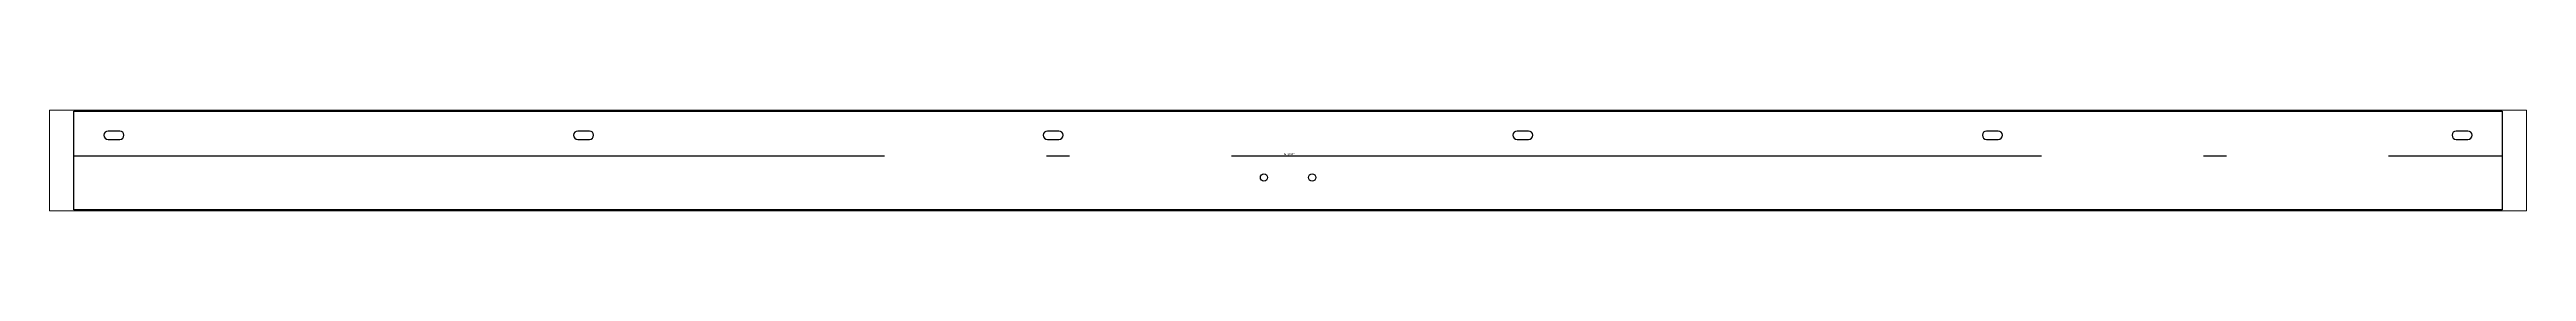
# Paper-space layout 'Layout1' of a CAD drawing. Header units: millimetres. Extents: x 0 to 257, y 92 to 103.
# The model-space entities are those that its viewports show. They can reach past a viewport. Long polylines and large blocks are cut down to what shows.
import ezdxf

# ---------------------------------------------------------------- set-up
doc = ezdxf.new("R2010")
doc.units = ezdxf.units.MM
doc.header["$LTSCALE"] = 25
doc.linetypes.add('DASHDOT', pattern=[1, 0.7, -0.14, 0.02, -0.14])
for name, color, linetype in [('3_Pezzi', 7, 'Continuous'), ('5_Bulloni', 7, 'Continuous'), ('98_Cartiglio', 7, 'Continuous')]:
    doc.layers.add(name, color=color, linetype=linetype)
doc.styles.add('SHX_Style', font='MONOTXT')

msp = doc.modelspace()

# ---------------------------------------------------------------- linework, layer by layer
at = {"layer": '3_Pezzi', "color": 3, "linetype": 'Continuous'}
for p, q in [((0, 5.7), (0, 61.5)), ((0, 61.5), (3024.7, 61.5)), ((3024.7, 61.5), (3024.7, 5.7)), ((0, -61.5), (0, 5.7)), ((3024.7, 5.7), (3024.7, -61.5)), ((3024.7, -61.5), (0, -61.5))]:
    msp.add_line(p, q, dxfattribs=at)
at = {"layer": '5_Bulloni', "color": 4, "linetype": 'Continuous'}
for p, q in [((57.2, 36.7), (42.8, 36.7)), ((642.2, 36.7), (627.7, 36.7)), ((1227.1, 36.7), (1212.6, 36.7)), ((1812.1, 36.7), (1797.6, 36.7)), ((2397, 36.7), (2382.5, 36.7)), ((2982, 36.7), (2967.5, 36.7)), ((42.8, 26.2), (57.2, 26.2)), ((627.7, 26.2), (642.2, 26.2)), ((1212.6, 26.2), (1227.1, 26.2)), ((1797.6, 26.2), (1812.1, 26.2)), ((2382.5, 26.2), (2397, 26.2)), ((2967.5, 26.2), (2982, 26.2))]:
    msp.add_line(p, q, dxfattribs=at)
at = {"layer": '5_Bulloni', "color": 2, "linetype": 'Continuous'}
for centre in [(1482.4, -21.2), (1482.4, -21.2), (1542.4, -21.2), (1542.4, -21.2)]:
    msp.add_circle(centre, 4.5, dxfattribs=at)
at = {"layer": '5_Bulloni', "color": 4, "linetype": 'Continuous'}
for centre, start, end in [((42.8, 31.5), 90, 270), ((57.2, 31.5), 270, 90), ((627.7, 31.5), 90, 270), ((642.2, 31.5), 270, 90), ((1212.6, 31.5), 90, 270), ((1227.1, 31.5), 270, 90), ((1797.6, 31.5), 90, 270), ((1812.1, 31.5), 270, 90), ((2382.5, 31.5), 90, 270), ((2397, 31.5), 270, 90), ((2967.5, 31.5), 90, 270), ((2982, 31.5), 270, 90)]:
    msp.add_arc(centre, 5.25, start, end, dxfattribs=at)
at = {"layer": '98_Cartiglio', "color": 1, "linetype": 'DASHDOT', "ltscale": 0.4}
msp.add_line((1, 5.7), (3023.7, 5.7), dxfattribs=at)

# ---------------------------------------------------------------- texts
at = {"layer": '98_Cartiglio', "color": 2, "linetype": 'Continuous', "style": 'SHX_Style', "width": 0.8}
msp.add_text('Ang=90°', height=2.5, dxfattribs=at).set_placement((1507.3, 6.7))

psp = doc.layouts.get("Layout1")

# ---------------------------------------------------------------- viewports
at = {"layer": '0'}
psp.add_viewport(center=(128.5, 97.5), size=(257, 10.44536), view_center_point=(1512.36, 0), view_height=125.3939, dxfattribs=at)

doc.saveas('drawing.dxf')
